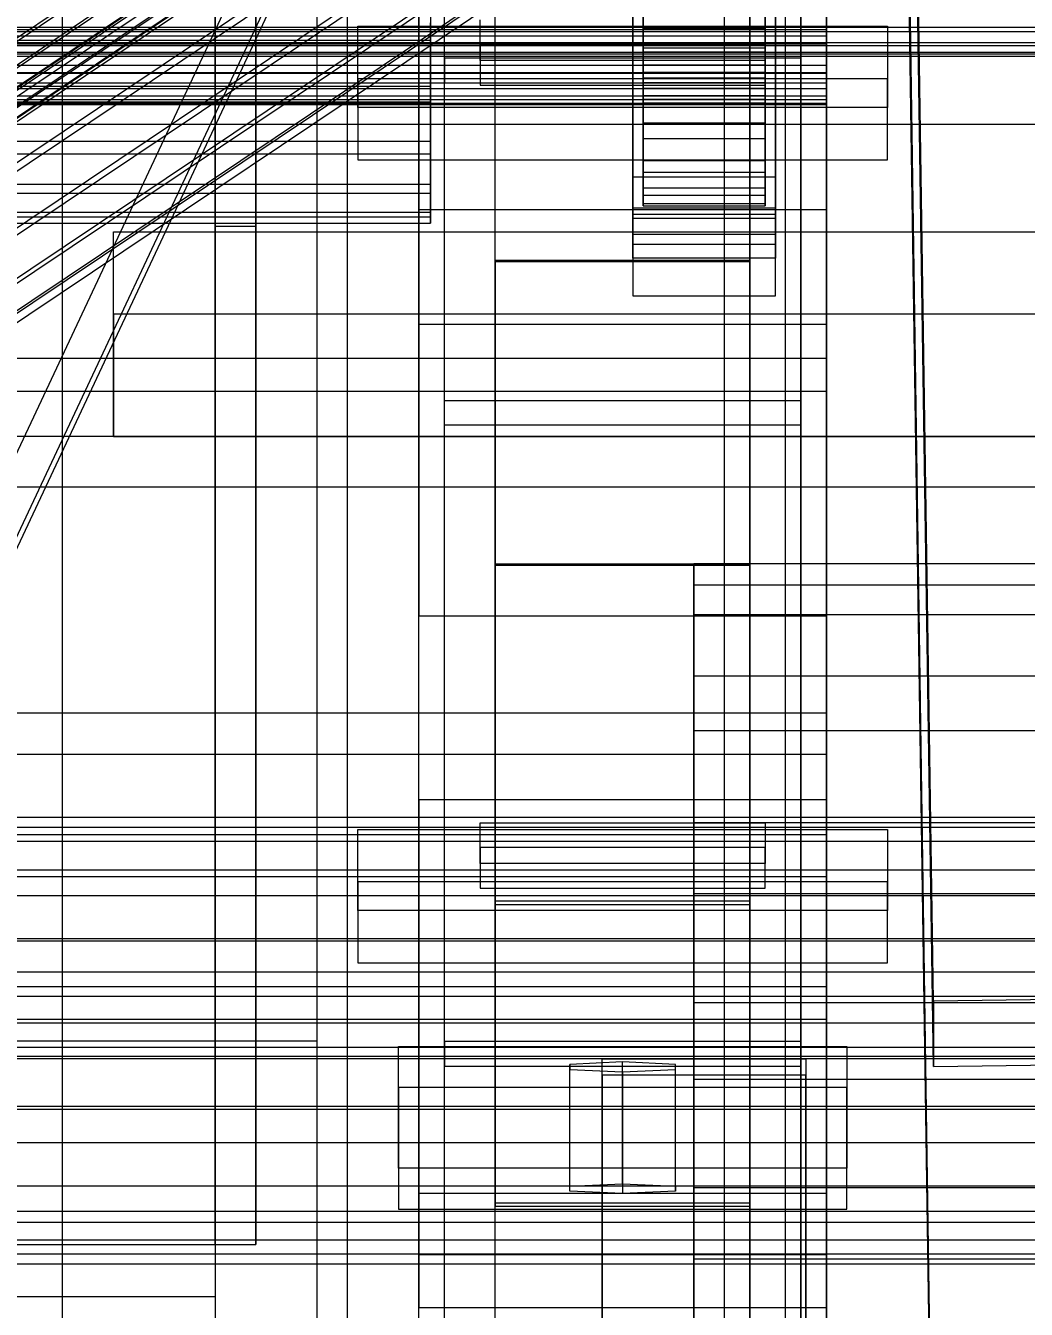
# Model space of a CAD drawing. Header units: millimetres. Extents: x -1970 to 34302, y -65268 to 6837.
# Drawn here: x 271.4 to 369.6, y -35176.4 to -35050.3 of the extents above; entities that cross this region are included whole.
import ezdxf

# ---------------------------------------------------------------- set-up
doc = ezdxf.new("R2010")
doc.units = ezdxf.units.MM
for name, color, linetype, lineweight in [('COTAS_O', 1, 'Continuous', 0), ('COTAS_P', 1, 'Continuous', 0), ('frontal_briquetadora', 7, 'Continuous', 0), ('frontal_C01', 7, 'Continuous', 0), ('frontal_C02', 7, 'Continuous', 0), ('frontal_C05', 7, 'Continuous', 0), ('frontal_C07', 7, 'Continuous', 0), ('frontal_dos-mix', 7, 'Continuous', 0), ('frontal_mezcladora', 7, 'Continuous', 0), ('frontal_tolva-C01', 7, 'Continuous', 0), ('frontal_tolva_provisional', 7, 'Continuous', 0)]:
    doc.layers.add(name, color=color, linetype=linetype, lineweight=lineweight)
doc.dimstyles.new('R19_100', dxfattribs={"dimtxt": 250, "dimasz": 150, "dimexe": 150, "dimexo": 80, "dimgap": 100, "dimtad": 1, "dimtih": 1, "dimtoh": 1, "dimdsep": 46, "dimcen": 0.09, "dimadec": 0, "dimazin": 0, "dimtfac": 1, "dimtdec": 4, "dimtofl": 0, "dimtmove": 0, "dimatfit": 3, "dimfxl": 1, "dimtolj": 1, "dimtzin": 0, "dimarcsym": 0})

# ---------------------------------------------------------------- blocks, each defined once
blk = doc.blocks.new('*D41')
at = {"layer": 'COTAS_O', "color": 0, "lineweight": -2, "transparency": 16777216}
for p, q in [((-1480, -35920), (-1480, -35150)), ((490, -35920), (490, -35150)), ((-1330, -35300), (340, -35300))]:
    blk.add_line(p, q, dxfattribs=at)
at = {"layer": 'COTAS_O', "color": 0, "transparency": 16777216}
for points in [[(-1330, -35275), (-1330, -35325), (-1480, -35300)], [(340, -35275), (340, -35325), (490, -35300)]]:
    blk.add_solid(points, dxfattribs=at)
at = {"layer": 'Defpoints', "color": 0, "transparency": 16777216}
for p in [(490, -35300), (-1480, -36000), (490, -36000)]:
    blk.add_point(p, dxfattribs=at)
blk = doc.blocks.new('*D43')
at = {"layer": 'COTAS_P', "color": 0, "lineweight": -2, "transparency": 16777216}
for p, q in [((-804, -35920), (-804, -35150)), ((804, -35920), (804, -35150)), ((-654, -35300), (654, -35300))]:
    blk.add_line(p, q, dxfattribs=at)
at = {"layer": 'COTAS_P', "color": 0, "transparency": 16777216}
for points in [[(-654, -35275), (-654, -35325), (-804, -35300)], [(654, -35275), (654, -35325), (804, -35300)]]:
    blk.add_solid(points, dxfattribs=at)
at = {"layer": 'Defpoints', "color": 0, "transparency": 16777216}
for p in [(804, -35300), (-804, -36000), (804, -36000)]:
    blk.add_point(p, dxfattribs=at)

msp = doc.modelspace()

# ---------------------------------------------------------------- linework, layer by layer
at = {"layer": 'frontal_briquetadora'}
for p, q in [((340, -35988), (340, -34950)), ((346, -35988), (346, -34950))]:
    msp.add_line(p, q, dxfattribs=at)
at = {"layer": 'frontal_C01'}
for p, q in [((360.514, -35146.103), (357.646, -34954.155)), ((360.514, -35152.507), (357.646, -34960.559)), ((-425, -35140.179), (425, -35140.179)), ((378.512, -35145.861), (360.514, -35146.103)), ((360.514, -35146.103), (360.514, -35152.507)), ((425, -35151.547), (-425, -35151.547)), ((360.514, -35152.507), (378.512, -35152.265)), ((425, -35156.444), (-425, -35156.444)), ((-425, -35167.812), (425, -35167.812))]:
    msp.add_line(p, q, dxfattribs=at)
at = {"layer": 'frontal_C02'}
for p, q in [((148.779, -35133.415), (362.578, -34990.174)), ((146.218, -35134.799), (360.017, -34991.558)), ((149.85, -35135.293), (363.648, -34992.051)), ((147.554, -35136.534), (361.352, -34993.292)), ((150.672, -35136.958), (364.471, -34993.716)), ((148.798, -35137.971), (362.596, -34994.73)), ((151.191, -35138.296), (364.989, -34995.055)), ((149.865, -35139.013), (363.664, -34995.771)), ((150.683, -35139.588), (364.482, -34996.347)), ((151.196, -35139.658), (364.995, -34996.416)), ((151.369, -35139.217), (365.168, -34995.976)), ((168.21, -35125.807), (352.519, -35002.323)), ((160.982, -35129.713), (345.291, -35006.229)), ((171.232, -35131.107), (355.541, -35007.623)), ((360.514, -35202.297), (357.646, -35008.53)), ((164.752, -35134.609), (349.061, -35011.125)), ((173.554, -35135.806), (357.863, -35012.322)), ((168.263, -35138.665), (352.572, -35015.181)), ((360.514, -35208.143), (357.646, -35014.376)), ((175.016, -35139.584), (359.326, -35016.1)), ((171.275, -35141.606), (355.584, -35018.122)), ((175.521, -35142.183), (359.83, -35018.699)), ((173.584, -35143.229), (357.893, -35019.745)), ((175.032, -35143.426), (359.341, -35019.942)), ((311.15, -35045.213), (311.15, -35051.753)), ((-440, -35050.468), (440, -35050.468)), ((311.15, -35056.257), (311.15, -35050.046)), ((-440, -35050.911), (440, -35050.911)), ((-440, -35051.963), (440, -35051.963)), ((-311.15, -35051.753), (311.15, -35051.753)), ((311.15, -35051.753), (311.15, -35057.787)), ((-440, -35052.276), (440, -35052.276)), ((-440, -35052.937), (440, -35052.937)), ((-440, -35053.099), (440, -35053.099)), ((-440, -35053.324), (440, -35053.324)), ((-311.15, -35056.257), (311.15, -35056.257)), ((311.15, -35061.654), (311.15, -35056.257)), ((-311.15, -35057.787), (311.15, -35057.787)), ((311.15, -35057.787), (311.15, -35062.904)), ((-311.15, -35061.654), (311.15, -35061.654)), ((311.15, -35065.872), (311.15, -35061.654)), ((-311.15, -35062.904), (311.15, -35062.904)), ((311.15, -35062.904), (311.15, -35066.755)), ((-311.15, -35065.872), (311.15, -35065.872)), ((311.15, -35068.621), (311.15, -35065.872)), ((-311.15, -35066.755), (311.15, -35066.755)), ((311.15, -35066.755), (311.15, -35069.078)), ((-311.15, -35068.621), (311.15, -35068.621)), ((-311.15, -35069.078), (311.15, -35069.078)), ((-311.15, -35069.714), (311.15, -35069.714)), ((311.15, -35069.714), (311.15, -35068.621)), ((311.15, -35069.078), (311.15, -35069.714))]:
    msp.add_line(p, q, dxfattribs=at)
at = {"layer": 'frontal_C05'}
for p, q in [((303, -35980), (303, -35030)), ((310, -35980), (310, -35030))]:
    msp.add_line(p, q, dxfattribs=at)
at = {"layer": 'frontal_C07'}
for p, q in [((317.5, -35136.604), (317.5, -34880.571)), ((342.5, -34880.571), (342.5, -35136.604)), ((312.5, -35053.506), (312.5, -34894.024)), ((347.5, -34894.024), (347.5, -35053.506)), ((312.5, -35055.92), (312.5, -34896.438)), ((347.5, -35055.92), (347.5, -34896.438)), ((317.5, -35165.925), (317.5, -34909.892)), ((342.5, -35165.925), (342.5, -34909.892)), ((310, -35068.4), (310, -34971.848)), ((350, -34971.848), (350, -35068.4)), ((312.5, -35150.057), (312.5, -34990.576)), ((347.5, -34990.576), (347.5, -35150.057)), ((312.5, -35152.471), (312.5, -34992.99)), ((347.5, -35152.471), (347.5, -34992.99)), ((310, -35108.27), (310, -35011.718)), ((350, -35108.27), (350, -35011.718)), ((310, -35079.632), (310, -35019.287)), ((350, -35079.632), (350, -35019.287)), ((331, -35068.243), (331, -35026.379)), ((345, -35026.379), (345, -35068.243)), ((331, -35027.345), (331, -35069.209)), ((345, -35069.209), (345, -35027.345)), ((331, -35070.818), (331, -35028.954)), ((345, -35028.954), (345, -35070.818)), ((310, -35029.794), (310, -35079.632)), ((310, -35126.345), (310, -35029.794)), ((331, -35029.919), (331, -35071.783)), ((345, -35071.783), (345, -35029.919)), ((350, -35079.632), (350, -35029.794)), ((350, -35029.794), (350, -35126.345)), ((350, -35038.951), (350, -35050.912)), ((350, -35055), (350, -35043.039)), ((332, -35050.61), (332, -35045.656)), ((344, -35045.656), (344, -35050.61)), ((332, -35047.553), (332, -35052.506)), ((344, -35052.506), (344, -35047.553)), ((350, -35048.12), (350, -35051.338)), ((350, -35048.12), (350, -35083.006)), ((332, -35050.704), (332, -35048.357)), ((344, -35048.357), (344, -35050.704)), ((350, -35050.704), (350, -35048.357)), ((-350, -35050.704), (350, -35050.704)), ((304, -35055.531), (304, -35050.381)), ((304, -35050.381), (356, -35050.381)), ((304, -35058.355), (304, -35050.381)), ((316, -35052.169), (316, -35049.756)), ((316, -35053.743), (316, -35049.756)), ((332, -35049.805), (332, -35050.61)), ((332, -35049.805), (332, -35052.103)), ((332, -35050.61), (344, -35050.61)), ((332, -35055.46), (332, -35050.61)), ((332, -35052.94), (332, -35050.704)), ((332, -35050.704), (332, -35052.506)), ((344, -35050.704), (332, -35050.704)), ((344, -35049.756), (344, -35052.169)), ((344, -35049.756), (344, -35053.743)), ((344, -35050.61), (344, -35049.805)), ((344, -35052.103), (344, -35049.805)), ((344, -35050.61), (344, -35055.46)), ((344, -35052.506), (344, -35050.704)), ((344, -35050.704), (344, -35052.94)), ((350, -35049.805), (350, -35052.103)), ((350, -35052.94), (350, -35050.704)), ((356, -35050.381), (356, -35055.531)), ((356, -35050.381), (356, -35058.355)), ((350, -35050.912), (-350, -35050.912)), ((350, -35051.338), (-350, -35051.338)), ((-350, -35052.103), (350, -35052.103)), ((332, -35052.103), (332, -35055.46)), ((344, -35052.103), (332, -35052.103)), ((332, -35052.103), (332, -35054.194)), ((344, -35055.46), (344, -35052.103)), ((344, -35054.194), (344, -35052.103)), ((350, -35055), (350, -35050.912)), ((350, -35086.225), (350, -35051.338)), ((350, -35052.103), (350, -35054.194)), ((-350, -35052.94), (350, -35052.94)), ((344, -35052.169), (316, -35052.169)), ((316, -35052.169), (316, -35056.156)), ((332, -35052.506), (332, -35057.227)), ((332, -35052.506), (344, -35052.506)), ((332, -35054.913), (332, -35052.94)), ((332, -35052.94), (332, -35057.227)), ((344, -35052.94), (332, -35052.94)), ((344, -35056.156), (344, -35052.169)), ((344, -35057.227), (344, -35052.506)), ((344, -35057.227), (344, -35052.94)), ((344, -35052.94), (344, -35054.913)), ((350, -35054.913), (350, -35052.94)), ((-350, -35054.194), (350, -35054.194)), ((347.5, -35053.506), (312.5, -35053.506)), ((312.5, -35053.506), (312.5, -35055.92)), ((344, -35053.743), (316, -35053.743)), ((316, -35053.743), (316, -35056.156)), ((332, -35054.194), (332, -35059.874)), ((344, -35054.194), (332, -35054.194)), ((332, -35054.194), (332, -35055.937)), ((344, -35056.156), (344, -35053.743)), ((344, -35059.874), (344, -35054.194)), ((344, -35055.937), (344, -35054.194)), ((347.5, -35055.92), (347.5, -35053.506)), ((350, -35054.194), (350, -35055.937)), ((-350, -35054.913), (350, -35054.913)), ((-350, -35055), (350, -35055)), ((356, -35055.531), (304, -35055.531)), ((304, -35055.531), (304, -35063.505)), ((332, -35056.488), (332, -35054.913)), ((332, -35054.913), (332, -35061.392)), ((344, -35054.913), (332, -35054.913)), ((332, -35055.46), (344, -35055.46)), ((332, -35059.874), (332, -35055.46)), ((344, -35061.392), (344, -35054.913)), ((344, -35054.913), (344, -35056.488)), ((344, -35055.46), (344, -35059.874)), ((350, -35056.488), (350, -35054.913)), ((356, -35063.505), (356, -35055.531)), ((-350, -35055.937), (350, -35055.937)), ((-350, -35056.488), (350, -35056.488)), ((312.5, -35055.92), (347.5, -35055.92)), ((316, -35056.156), (344, -35056.156)), ((332, -35055.937), (332, -35063.554)), ((344, -35055.937), (332, -35055.937)), ((332, -35055.937), (332, -35057.212)), ((332, -35057.559), (332, -35056.488)), ((332, -35056.488), (332, -35064.718)), ((344, -35056.488), (332, -35056.488)), ((344, -35063.554), (344, -35055.937)), ((344, -35057.212), (344, -35055.937)), ((344, -35064.718), (344, -35056.488)), ((344, -35056.488), (344, -35057.559)), ((350, -35055.937), (350, -35057.212)), ((350, -35057.559), (350, -35056.488)), ((-350, -35057.212), (350, -35057.212)), ((-350, -35057.559), (350, -35057.559)), ((-350, -35057.934), (350, -35057.934)), ((-350, -35058.052), (350, -35058.052)), ((356, -35058.355), (304, -35058.355)), ((304, -35058.355), (304, -35063.505)), ((332, -35057.212), (332, -35066.247)), ((344, -35057.212), (332, -35057.212)), ((332, -35057.212), (332, -35057.934)), ((332, -35057.227), (332, -35061.392)), ((332, -35057.227), (344, -35057.227)), ((332, -35058.052), (332, -35057.559)), ((332, -35057.559), (332, -35066.979)), ((344, -35057.559), (332, -35057.559)), ((332, -35057.934), (332, -35067.77)), ((344, -35057.934), (332, -35057.934)), ((332, -35057.934), (332, -35058.052)), ((332, -35058.052), (332, -35068.02)), ((344, -35058.052), (332, -35058.052)), ((344, -35066.247), (344, -35057.212)), ((344, -35057.934), (344, -35057.212)), ((344, -35061.392), (344, -35057.227)), ((344, -35066.979), (344, -35057.559)), ((344, -35057.559), (344, -35058.052)), ((344, -35067.77), (344, -35057.934)), ((344, -35058.052), (344, -35057.934)), ((344, -35068.02), (344, -35058.052)), ((350, -35057.212), (350, -35057.934)), ((350, -35058.052), (350, -35057.559)), ((350, -35057.934), (350, -35058.052)), ((356, -35063.505), (356, -35058.355)), ((332, -35059.874), (344, -35059.874)), ((332, -35063.554), (332, -35059.874)), ((344, -35059.874), (344, -35063.554)), ((332, -35061.392), (332, -35064.718)), ((332, -35061.392), (344, -35061.392)), ((344, -35064.718), (344, -35061.392)), ((304, -35063.505), (356, -35063.505)), ((332, -35063.554), (344, -35063.554)), ((332, -35066.247), (332, -35063.554)), ((344, -35063.554), (344, -35066.247)), ((331, -35068.873), (331, -35065.172)), ((331, -35065.172), (345, -35065.172)), ((331, -35073.146), (331, -35065.172)), ((332, -35064.718), (332, -35066.979)), ((332, -35064.718), (344, -35064.718)), ((344, -35066.979), (344, -35064.718)), ((345, -35065.172), (345, -35068.873)), ((345, -35065.172), (345, -35073.146)), ((332, -35066.247), (344, -35066.247)), ((332, -35067.77), (332, -35066.247)), ((332, -35066.979), (332, -35068.02)), ((332, -35066.979), (344, -35066.979)), ((344, -35066.247), (344, -35067.77)), ((344, -35068.02), (344, -35066.979)), ((350, -35068.4), (310, -35068.4)), ((310, -35068.4), (310, -35108.27)), ((310, -35164.951), (310, -35068.4)), ((345, -35068.243), (331, -35068.243)), ((331, -35068.243), (331, -35069.209)), ((332, -35067.77), (344, -35067.77)), ((332, -35068.02), (332, -35067.77)), ((332, -35068.02), (344, -35068.02)), ((344, -35067.77), (344, -35068.02)), ((345, -35069.209), (345, -35068.243)), ((350, -35108.27), (350, -35068.4)), ((350, -35068.4), (350, -35164.951)), ((345, -35068.873), (331, -35068.873)), ((331, -35068.873), (331, -35076.848)), ((331, -35069.209), (345, -35069.209)), ((345, -35076.848), (345, -35068.873)), ((280, -35078.648), (280, -35070.576)), ((280, -35070.576), (380, -35070.576)), ((280, -35090.648), (280, -35070.576)), ((345, -35070.818), (331, -35070.818)), ((331, -35070.818), (331, -35071.783)), ((345, -35071.783), (345, -35070.818)), ((331, -35071.783), (345, -35071.783)), ((317.5, -35103.315), (317.5, -35073.355)), ((317.5, -35073.355), (342.5, -35073.355)), ((317.5, -35073.355), (317.5, -35136.285)), ((342.5, -35073.516), (317.5, -35073.516)), ((317.5, -35073.516), (317.5, -35103.154)), ((317.5, -35259.776), (317.5, -35073.516)), ((345, -35073.146), (331, -35073.146)), ((331, -35073.146), (331, -35076.848)), ((342.5, -35073.355), (342.5, -35103.315)), ((342.5, -35136.285), (342.5, -35073.355)), ((342.5, -35103.154), (342.5, -35073.516)), ((342.5, -35073.516), (342.5, -35259.776)), ((345, -35076.848), (345, -35073.146)), ((331, -35076.848), (345, -35076.848)), ((380, -35078.648), (280, -35078.648)), ((280, -35078.648), (280, -35090.648)), ((310, -35079.632), (350, -35079.632)), ((310, -35176.183), (310, -35079.632)), ((350, -35176.183), (350, -35079.632)), ((350, -35083.006), (-350, -35083.006)), ((350, -35086.225), (350, -35083.006)), ((-350, -35086.225), (350, -35086.225)), ((312.5, -35089.542), (312.5, -35087.128)), ((312.5, -35087.128), (347.5, -35087.128)), ((312.5, -35246.609), (312.5, -35087.128)), ((347.5, -35087.128), (347.5, -35089.542)), ((347.5, -35087.128), (347.5, -35246.609)), ((347.5, -35089.542), (312.5, -35089.542)), ((312.5, -35249.023), (312.5, -35089.542)), ((347.5, -35249.023), (347.5, -35089.542)), ((430, -35090.648), (-430, -35090.648)), ((280, -35090.648), (380, -35090.648)), ((430, -35095.648), (-430, -35095.648)), ((317.5, -35103.154), (342.5, -35103.154)), ((317.5, -35289.414), (317.5, -35103.154)), ((342.5, -35103.315), (317.5, -35103.315)), ((317.5, -35103.315), (317.5, -35166.244)), ((337, -35105.271), (337, -35103.152)), ((337, -35103.152), (337, -35108.166)), ((387, -35103.152), (337, -35103.152)), ((342.5, -35289.414), (342.5, -35103.154)), ((342.5, -35103.315), (342.5, -35166.244)), ((337, -35114.2), (337, -35105.271)), ((387, -35105.271), (337, -35105.271)), ((310, -35108.27), (350, -35108.27)), ((310, -35204.822), (310, -35108.27)), ((337, -35108.166), (337, -35119.548)), ((387, -35108.166), (337, -35108.166)), ((350, -35204.822), (350, -35108.27)), ((337, -35128.578), (337, -35114.2)), ((387, -35114.2), (337, -35114.2)), ((-350, -35117.802), (350, -35117.802)), ((350, -35117.802), (350, -35121.889)), ((350, -35117.802), (350, -35129.763)), ((337, -35119.548), (337, -35135.566)), ((387, -35119.548), (337, -35119.548)), ((350, -35121.889), (-350, -35121.889)), ((350, -35133.85), (350, -35121.889)), ((350, -35126.345), (310, -35126.345)), ((310, -35126.345), (310, -35176.183)), ((310, -35222.897), (310, -35126.345)), ((350, -35176.183), (350, -35126.345)), ((350, -35126.345), (350, -35222.897)), ((420, -35128.071), (-420, -35128.071)), ((316, -35131.02), (316, -35128.606)), ((316, -35128.606), (344, -35128.606)), ((316, -35132.593), (316, -35128.606)), ((337, -35146.218), (337, -35128.578)), ((387, -35128.578), (337, -35128.578)), ((344, -35128.606), (344, -35131.02)), ((344, -35128.606), (344, -35132.593)), ((420, -35129.063), (-420, -35129.063)), ((350, -35129.763), (-350, -35129.763)), ((304, -35134.381), (304, -35129.232)), ((304, -35129.232), (356, -35129.232)), ((304, -35137.206), (304, -35129.232)), ((350, -35133.85), (350, -35129.763)), ((356, -35129.232), (356, -35134.381)), ((356, -35129.232), (356, -35137.206)), ((420, -35130.418), (-420, -35130.418)), ((344, -35131.02), (316, -35131.02)), ((316, -35131.02), (316, -35135.007)), ((344, -35135.007), (344, -35131.02)), ((344, -35132.593), (316, -35132.593)), ((316, -35132.593), (316, -35135.007)), ((344, -35135.007), (344, -35132.593)), ((420, -35133.242), (-420, -35133.242)), ((-350, -35133.85), (350, -35133.85)), ((356, -35134.381), (304, -35134.381)), ((304, -35134.381), (304, -35142.355)), ((316, -35135.007), (344, -35135.007)), ((356, -35142.355), (356, -35134.381)), ((420, -35135.746), (-420, -35135.746)), ((342.5, -35136.285), (317.5, -35136.285)), ((317.5, -35136.285), (317.5, -35166.244)), ((337, -35135.566), (337, -35153.782)), ((387, -35135.566), (337, -35135.566)), ((342.5, -35166.244), (342.5, -35136.285)), ((356, -35137.206), (304, -35137.206)), ((304, -35137.206), (304, -35142.355)), ((317.5, -35165.925), (317.5, -35136.604)), ((317.5, -35136.604), (342.5, -35136.604)), ((342.5, -35136.604), (342.5, -35165.925)), ((356, -35142.355), (356, -35137.206)), ((420, -35139.973), (-420, -35139.973)), ((304, -35142.355), (356, -35142.355)), ((420, -35143.244), (-420, -35143.244)), ((-350, -35144.671), (350, -35144.671)), ((350, -35144.671), (350, -35147.89)), ((350, -35144.671), (350, -35179.558)), ((430, -35145.648), (-430, -35145.648)), ((337, -35164.434), (337, -35146.218)), ((337, -35146.218), (387, -35146.218)), ((350, -35147.89), (-350, -35147.89)), ((350, -35182.776), (350, -35147.89)), ((-420, -35148.23), (420, -35148.23)), ((347.5, -35150.057), (312.5, -35150.057)), ((312.5, -35150.057), (312.5, -35152.471)), ((347.5, -35152.471), (347.5, -35150.057)), ((430, -35150.648), (-430, -35150.648)), ((308, -35154.57), (308, -35150.547)), ((308, -35150.547), (352, -35150.547)), ((308, -35162.508), (308, -35150.547)), ((352, -35150.547), (352, -35154.57)), ((352, -35150.547), (352, -35162.508)), ((420, -35151.77), (-420, -35151.77)), ((312.5, -35152.471), (347.5, -35152.471)), ((330, -35152.076), (324.804, -35152.317)), ((324.804, -35152.317), (324.804, -35152.8)), ((324.804, -35164.279), (324.804, -35152.317)), ((324.804, -35152.8), (330, -35153.042)), ((324.804, -35164.761), (324.804, -35152.8)), ((328, -35153.363), (328, -35151.754)), ((328, -35151.754), (348, -35151.754)), ((328, -35189.033), (328, -35151.754)), ((335.196, -35152.317), (330, -35152.076)), ((330, -35164.037), (330, -35152.076)), ((330, -35153.042), (335.196, -35152.8)), ((335.196, -35152.8), (335.196, -35152.317)), ((335.196, -35164.279), (335.196, -35152.317)), ((335.196, -35164.761), (335.196, -35152.8)), ((348, -35151.754), (348, -35153.363)), ((348, -35151.754), (348, -35189.033)), ((348, -35153.363), (328, -35153.363)), ((328, -35153.363), (328, -35190.642)), ((330, -35153.042), (330, -35165.003)), ((337, -35153.782), (337, -35171.422)), ((387, -35153.782), (337, -35153.782)), ((348, -35190.642), (348, -35153.363)), ((352, -35154.57), (308, -35154.57)), ((308, -35154.57), (308, -35166.531)), ((352, -35166.531), (352, -35154.57)), ((420, -35156.756), (-420, -35156.756)), ((420, -35160.027), (-420, -35160.027)), ((352, -35162.508), (308, -35162.508)), ((308, -35162.508), (308, -35166.531)), ((352, -35166.531), (352, -35162.508)), ((420, -35164.254), (-420, -35164.254)), ((324.804, -35164.279), (330, -35164.037)), ((330, -35164.037), (335.196, -35164.279)), ((310, -35204.822), (310, -35164.951)), ((310, -35164.951), (350, -35164.951)), ((310, -35170.986), (310, -35164.951)), ((324.804, -35164.761), (324.804, -35164.279)), ((330, -35165.003), (324.804, -35164.761)), ((335.196, -35164.761), (330, -35165.003)), ((335.196, -35164.279), (335.196, -35164.761)), ((337, -35180.452), (337, -35164.434)), ((387, -35164.434), (337, -35164.434)), ((350, -35164.951), (350, -35204.822)), ((350, -35164.951), (350, -35170.986)), ((420, -35166.758), (-420, -35166.758)), ((308, -35166.531), (352, -35166.531)), ((342.5, -35165.925), (317.5, -35165.925)), ((317.5, -35166.244), (342.5, -35166.244)), ((420, -35169.582), (-420, -35169.582)), ((420, -35170.937), (-420, -35170.937)), ((310, -35210.856), (310, -35170.986)), ((310, -35170.986), (350, -35170.986)), ((337, -35171.422), (337, -35185.8)), ((387, -35171.422), (337, -35171.422)), ((350, -35170.986), (350, -35210.856)), ((420, -35171.929), (-420, -35171.929)), ((310, -35176.183), (350, -35176.183)), ((310, -35272.735), (310, -35176.183)), ((350, -35272.735), (350, -35176.183))]:
    msp.add_line(p, q, dxfattribs=at)
at = {"layer": 'frontal_dos-mix'}
msp.add_line((275, -35980), (275, -33282.5), dxfattribs=at)
at = {"layer": 'frontal_mezcladora'}
msp.add_line((-750, -35060), (750, -35060), dxfattribs=at)
at = {"layer": 'frontal_tolva-C01'}
for p, q in [((596.379, -34398.3), (221.379, -35196.873)), ((600, -34398.805), (225, -35197.379)), ((225, -35198.574), (600, -34400))]:
    msp.add_line(p, q, dxfattribs=at)
at = {"layer": 'frontal_tolva_provisional'}
for p, q in [((290, -34752), (290, -35070)), ((294, -35070), (294, -34752)), ((290, -35170), (290, -34852)), ((294, -34852), (294, -35170)), ((290, -34857.142), (290, -35175.142)), ((290, -34859.713), (290, -35177.713)), ((300, -35450), (300, -34900)), ((290, -35070), (290, -35170)), ((290, -35070), (294, -35070)), ((294, -35170), (294, -35070)), ((-300, -35150), (300, -35150)), ((300, -35450), (300, -35150)), ((-290, -35170), (290, -35170)), ((290, -35170), (290, -35175.142)), ((290, -35170), (294, -35170)), ((290, -35175.142), (-290, -35175.142)), ((290, -35175.142), (290, -35177.713))]:
    msp.add_line(p, q, dxfattribs=at)

# ---------------------------------------------------------------- dimensions: what is measured, and where the dimension line sits
at = {"layer": 'COTAS_O'}
dim = msp.add_aligned_dim(p1=(-1480, -36000), p2=(490, -36000), distance=700, text='<> O', dimstyle='R19_100', dxfattribs=at)
dim.commit()
dim.dimension.update_dxf_attribs({"geometry": '*D41', "text_midpoint": (-495, -35300)})
at = {"layer": 'COTAS_P'}
dim = msp.add_aligned_dim(p1=(-804, -36000), p2=(804, -36000), distance=700, text='<> P', dimstyle='R19_100', dxfattribs=at)
dim.commit()
dim.dimension.update_dxf_attribs({"geometry": '*D43', "text_midpoint": (0, -35300)})

doc.saveas('drawing.dxf')
